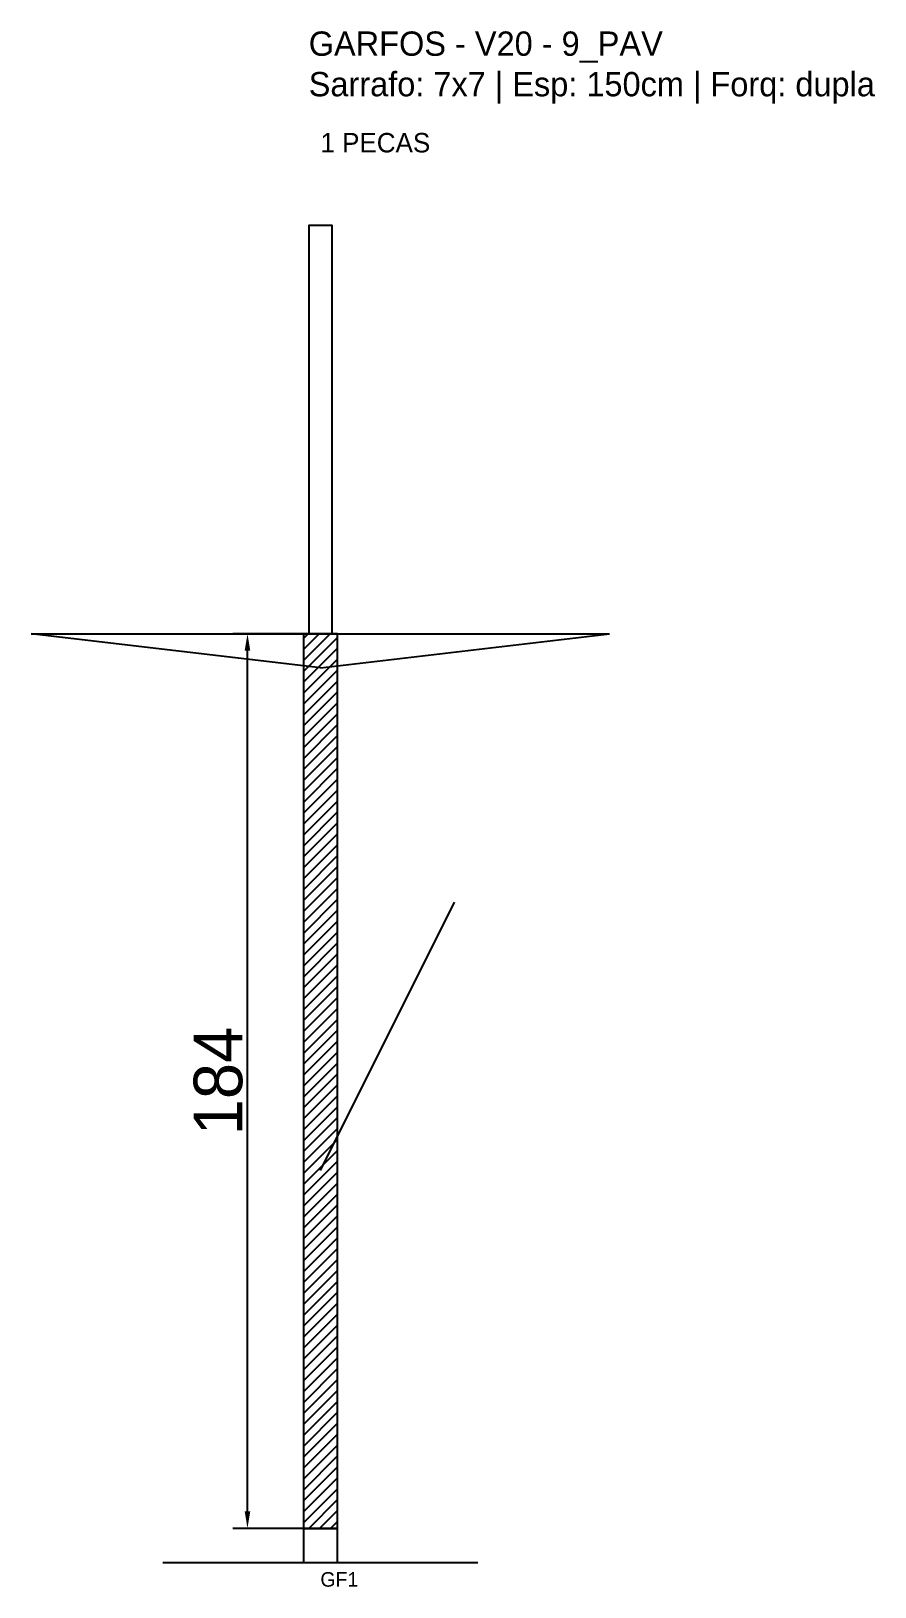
# Model space of a CAD drawing. Header units: metres. Extents: x -57 to 116, y -12 to 308.
import ezdxf

# ---------------------------------------------------------------- set-up
doc = ezdxf.new("R2010")
doc.units = ezdxf.units.M
for name, color, linetype in [('BARRA_ANCORAGEM', 1, 'Continuous'), ('COTA', 241, 'Continuous'), ('GARFOS OK', 3, 'Continuous'), ('NOME DA VIGA', 6, 'Continuous'), ('SARR_7x7', 40, 'Continuous'), ('VIGAS', 3, 'Continuous')]:
    doc.layers.add(name, color=color, linetype=linetype)
doc.dimstyles.new('EZ DXF', dxfattribs={"dimtxt": 10, "dimasz": 3.5, "dimexe": 3, "dimexo": 1.5, "dimgap": 1, "dimtad": 1, "dimdec": 1, "dimdsep": 46, "dimcen": 2.5, "dimazin": 3, "dimtfac": 1, "dimtmove": 0, "dimatfit": 3})

msp = doc.modelspace()

# ---------------------------------------------------------------- hatches: boundary and pattern name
at = {"layer": 'COTA'}
h = msp.add_hatch(dxfattribs=at)
h.set_pattern_fill('ANSI31', scale=0.5)
h.paths.add_polyline_path([(-1.1, 0), (5.9, 0), (5.9, 184), (-1.1, 184)])

# ---------------------------------------------------------------- linework, layer by layer
at = {"layer": 'BARRA_ANCORAGEM'}
msp.add_line((2.4, 73.6), (30, 128.8), dxfattribs=at)
at = {"layer": 'GARFOS OK'}
for p, q in [((2.4, 177), (-57.1, 184)), ((-57.1, 184), (61.9, 184)), ((2.4, 177), (61.9, 184))]:
    msp.add_line(p, q, dxfattribs=at)
at = {"layer": 'GARFOS OK', "linetype": 'CONTINUOUS'}
msp.add_line((-30, -7), (34.8, -7), dxfattribs=at)
at = {"layer": 'GARFOS OK'}
msp.add_lwpolyline([(-1.1, 0), (5.9, 0), (5.9, 184), (-1.1, 184), (-1.1, 0)], dxfattribs=at)
at = {"layer": 'SARR_7x7'}
msp.add_lwpolyline([(-1.1, -7), (5.9, -7), (5.9, 0), (-1.1, 0), (-1.1, -7)], dxfattribs=at)
at = {"layer": 'VIGAS'}
msp.add_lwpolyline([(0, 184), (4.8, 184), (4.8, 268), (0, 268), (0, 184)], dxfattribs=at)

# ---------------------------------------------------------------- texts
at = {"layer": 'NOME DA VIGA'}
for s, height, p in [('1 PECAS', 4, (2.4, 283)), ('GF1', 3, (2.4, -12))]:
    msp.add_text(s, height=height, dxfattribs=at).set_placement(p)
at = {"layer": 'NOME DA VIGA', "insert": (0, 293), "char_height": 5, "attachment_point": 7}
msp.add_mtext('GARFOS - V20 - 9_PAV\\PSarrafo: 7x7 | Esp: 150cm | Forq: dupla', dxfattribs=at)

# ---------------------------------------------------------------- dimensions: what is measured, and where the dimension line sits
at = {"layer": 'COTA'}
msp.add_linear_dim(base=(-12.6, 0), p1=(2.4, 0), p2=(2.4, 184), angle=90, dimstyle='EZ DXF', dxfattribs=at).render()

doc.saveas('drawing.dxf')
